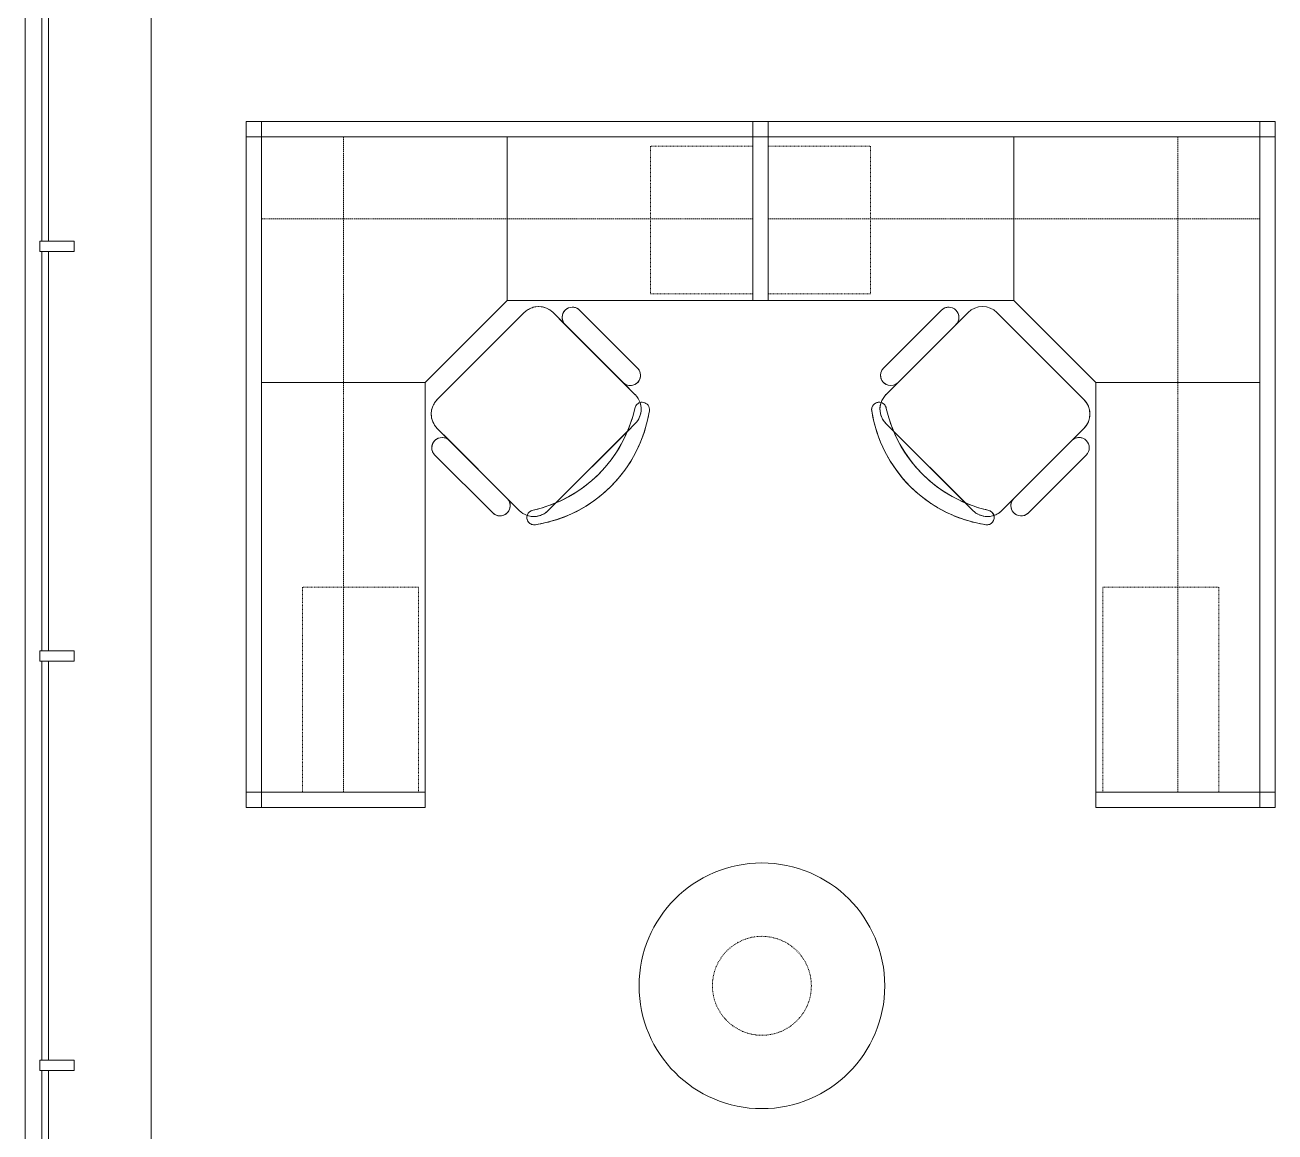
# Model space of a CAD drawing. Header units: inches. Extents: x -1180 to 2011, y -268 to 2143.
# Drawn here: x -1171.7 to -988.6, y 1660.6 to 1822.8 of the extents above; entities that cross this region are included whole.
import ezdxf

# ---------------------------------------------------------------- set-up
doc = ezdxf.new("R2010")
doc.units = ezdxf.units.IN
doc.header["$MEASUREMENT"] = 0
for name, pattern in [('Hidden', [0.28125, 0.1875, -0.09375]), ('Hidden2', [0.140625, 0.09375, -0.046875]), ('Steelcase Hidden Line', [0.117188, 0.078125, -0.039062])]:
    doc.linetypes.add(name, pattern=pattern)
for name, color, linetype, lineweight in [('A-GLAZ-CURT', 52, 'Continuous', 9), ('A-GLAZ-CWMG', 51, 'Continuous', 13), ('A-WALL', 113, 'Continuous', 13), ('I-FURN', 30, 'Continuous', 9), ('I-FURN-PNLS', 30, 'Continuous', 9)]:
    doc.layers.add(name, color=color, linetype=linetype, lineweight=lineweight)

# ---------------------------------------------------------------- blocks, each defined once
blk = doc.blocks.new('System Panel - Glazed-4980337-6TH FLOOR POWER _ SIGNAL')
at = {"layer": 'A-GLAZ-CURT', "lineweight": 13}
for p, q in [((29.25, 1.75), (-29.25, 1.75)), ((-29.25, 1.75), (-29.25, 0.75)), ((-29.25, 0.75), (29.25, 0.75)), ((29.25, 0.75), (29.25, 1.75))]:
    blk.add_line(p, q, dxfattribs=at)
blk = doc.blocks.new('Rectangular Mullion - 1_5_ x 2_5_ rectangular-4980335-6TH FLOOR POWER _ SIGNAL')
at = {"layer": 'A-GLAZ-CWMG', "lineweight": 20}
for p, q in [((-0.75, 3), (0.75, 3)), ((-0.75, -2), (-0.75, 3)), ((0.75, 3), (0.75, -2)), ((0.75, -2), (-0.75, -2))]:
    blk.add_line(p, q, dxfattribs=at)
blk = doc.blocks.new('F-Workstation - Generic Typical - F-Workstation - Generic Typical-5202709-6TH FLOOR POWER _ SIGNAL')
at = {"layer": 'I-FURN'}
for p, q in [((46.62, -25.4), (55.1, -33.89)), ((55.1, -33.89), (46.62, -25.4)), ((46.62, -25.4), (55.1, -33.89)), ((25.76, -38.49), (38.49, -25.76)), ((38.49, -25.76), (25.76, -38.49)), ((25.76, -38.49), (38.49, -25.76)), ((42.73, -25.76), (54.75, -37.78)), ((44.5, -27.53), (42.73, -25.76)), ((42.73, -25.76), (44.5, -27.53)), ((44.5, -27.53), (52.98, -36.01)), ((52.98, -36.01), (44.5, -27.53)), ((52.98, -36.01), (44.5, -27.53)), ((44.5, -27.53), (52.98, -36.01)), ((54.75, -37.78), (52.98, -36.01)), ((52.98, -36.01), (54.75, -37.78)), ((53.57, -43.2), (54.75, -42.02)), ((54.75, -42.02), (53.57, -43.2)), ((37.78, -54.75), (25.76, -42.73)), ((25.76, -42.73), (27.53, -44.5)), ((27.53, -44.5), (25.76, -42.73)), ((53.65, -43.12), (43.12, -53.65)), ((43.2, -53.57), (53.57, -43.2)), ((53.57, -43.2), (43.2, -53.57)), ((36.01, -52.98), (27.53, -44.5)), ((27.53, -44.5), (36.01, -52.98)), ((27.53, -44.5), (36.01, -52.98)), ((36.01, -52.98), (27.53, -44.5)), ((33.89, -55.1), (25.4, -46.62)), ((25.4, -46.62), (33.89, -55.1)), ((33.89, -55.1), (25.4, -46.62)), ((36.01, -52.98), (37.78, -54.75)), ((37.78, -54.75), (36.01, -52.98)), ((42.02, -54.75), (43.2, -53.57)), ((43.2, -53.57), (42.02, -54.75))]:
    blk.add_line(p, q, dxfattribs=at)
for centre, radius, start, end in [((40.61, -27.88), 3, 45, 135), ((40.61, -27.88), 3, 45, 135), ((40.61, -27.88), 3, 120, 135), ((40.61, -27.88), 3, 105, 120), ((40.61, -27.88), 3, 45, 105), ((45.56, -26.46), 1.5, 45, 225), ((45.56, -26.46), 1.5, 45, 225), ((45.56, -26.46), 1.5, 120, 210), ((45.56, -26.46), 1.5, 45, 120), ((45.56, -26.46), 1.5, 210, 225), ((54.04, -34.95), 1.5, 225, 45), ((54.04, -34.95), 1.5, 225, 45), ((54.04, -34.95), 1.5, 285, 15), ((54.04, -34.95), 1.5, 15, 45), ((54.04, -34.95), 1.5, 225, 240), ((54.04, -34.95), 1.5, 240, 255), ((54.04, -34.95), 1.5, 255, 270), ((54.04, -34.95), 1.5, 270, 285), ((52.63, -39.9), 3, 18.7164, 45), ((52.63, -39.9), 3, 18.6047, 45), ((52.63, -39.9), 3, 18.6047, 45), ((27.88, -40.61), 3, 135, 225), ((27.88, -40.61), 3, 135, 225), ((27.88, -40.61), 3, 165, 180), ((27.88, -40.61), 3, 150, 165), ((27.88, -40.61), 3, 135, 150), ((35.53, -35.53), 19.64, 282.5758, 347.4242), ((35.53, -35.53), 19.64, 282.5758, 347.4242), ((37.07, -37.07), 20, 278.8255, 351.1745), ((37.07, -37.07), 20, 278.8255, 351.1745), ((35.53, -35.53), 19.64, 298.7879, 347.4242), ((55.77, -39.97), 1.08, 351.1745, 171.1745), ((55.77, -39.97), 1.08, 351.1745, 171.1745), ((55.77, -39.97), 1.08, 156.1745, 171.1745), ((52.63, -39.9), 3, 315, 18.6047), ((52.63, -39.9), 3, 315, 0), ((55.77, -39.97), 1.08, 141.1745, 156.1745), ((55.77, -39.97), 1.08, 126.1745, 141.1745), ((55.77, -39.97), 1.08, 111.1745, 126.1745), ((55.77, -39.97), 1.08, 96.1745, 111.1745), ((52.63, -39.9), 3, 0, 18.6047), ((55.77, -39.97), 1.08, 81.1745, 96.1745), ((55.77, -39.97), 1.08, 351.1745, 81.1745), ((37.07, -37.07), 20, 342.1309, 351.1745), ((27.88, -40.61), 3, 180, 225), ((37.07, -37.07), 20, 287.8691, 342.1309), ((26.46, -45.56), 1.5, 45, 225), ((26.46, -45.56), 1.5, 45, 225), ((26.46, -45.56), 1.5, 75, 180), ((26.46, -45.56), 1.5, 180, 195), ((26.46, -45.56), 1.5, 45, 75), ((26.46, -45.56), 1.5, 195, 210), ((26.46, -45.56), 1.5, 210, 225), ((34.95, -54.04), 1.5, 225, 45), ((34.95, -54.04), 1.5, 225, 45), ((34.95, -54.04), 1.5, 0, 45), ((35.53, -35.53), 19.64, 282.5758, 298.7879), ((34.95, -54.04), 1.5, 315, 330), ((34.95, -54.04), 1.5, 330, 345), ((34.95, -54.04), 1.5, 345, 0), ((39.9, -52.63), 3, 225, 251.2836), ((39.9, -52.63), 3, 225, 251.3953), ((39.9, -52.63), 3, 225, 251.3953), ((39.97, -55.77), 1.08, 98.8255, 278.8255), ((39.97, -55.77), 1.08, 98.8255, 278.8255), ((39.9, -52.63), 3, 251.3953, 315), ((39.97, -55.77), 1.08, 98.8255, 158.8255), ((39.9, -52.63), 3, 300, 315), ((34.95, -54.04), 1.5, 225, 270), ((34.95, -54.04), 1.5, 270, 285), ((34.95, -54.04), 1.5, 285, 300), ((34.95, -54.04), 1.5, 300, 315), ((39.97, -55.77), 1.08, 173.8255, 188.8255), ((39.97, -55.77), 1.08, 158.8255, 173.8255), ((39.97, -55.77), 1.08, 188.8255, 203.8255), ((39.9, -52.63), 3, 251.3953, 255), ((39.97, -55.77), 1.08, 203.8255, 218.8255), ((39.9, -52.63), 3, 255, 270), ((39.97, -55.77), 1.08, 218.8255, 233.8255), ((39.97, -55.77), 1.08, 233.8255, 248.8255), ((39.9, -52.63), 3, 270, 285), ((37.07, -37.07), 20, 278.8255, 287.8691), ((39.9, -52.63), 3, 285, 300), ((39.97, -55.77), 1.08, 248.8255, 278.8255)]:
    blk.add_arc(centre, radius, start, end, dxfattribs=at)
at = {"layer": 'I-FURN-PNLS'}
for p, q in [((-2.25, 2.25), (-2.25, 0)), ((0, 2.25), (-2.25, 2.25)), ((0, 0), (0, 2.25)), ((72, 2.25), (0, 2.25)), ((0, 2.25), (0, 0)), ((72, 2.25), (72, 0)), ((74.25, 2.25), (72, 2.25)), ((72, 0), (72, 2.25)), ((74.25, 0), (74.25, 2.25)), ((-2.25, 0), (0, 0)), ((0, 0), (-2.25, 0)), ((-2.25, 0), (-2.25, -96)), ((0, 0), (72, 0)), ((0, -96), (0, 0)), ((0, 0), (0, -36)), ((36, 0), (0, 0)), ((0, 0), (0, -36)), ((36, 0), (0, 0)), ((0, 0), (36, 0)), ((0, -36), (0, 0)), ((72, 0), (36, 0)), ((36, 0), (36, -24)), ((36, -24), (36, 0)), ((36, -24), (36, 0)), ((36, 0), (36, -24)), ((72, 0), (36, 0)), ((36, 0), (36, -24)), ((36, -24), (36, 0)), ((36, 0), (72, 0)), ((72, -24), (72, 0)), ((72, 0), (74.25, 0)), ((74.25, 0), (72, 0)), ((72, 0), (72, -24)), ((72, -24), (72, 0)), ((72, 0), (72, -24)), ((74.25, -24), (74.25, 0)), ((24, -36), (36, -24)), ((24, -36), (36, -24)), ((36, -24), (24, -36)), ((36, -24), (72, -24)), ((36, -24), (72, -24)), ((72, -24), (36, -24)), ((57, -24), (72, -24)), ((72, -24), (74.25, -24)), ((24, -36), (0, -36)), ((0, -36), (0, -96)), ((0, -36), (24, -36)), ((0, -36), (24, -36)), ((24, -36), (0, -36)), ((24, -36), (0, -36)), ((0, -36), (0, -96)), ((0, -96), (0, -36)), ((0, -36), (24, -36)), ((24, -96), (24, -36)), ((24, -96), (24, -36)), ((24, -36), (24, -96)), ((24, -96), (24, -66)), ((-2.25, -96), (-2.25, -98.25)), ((0, -96), (-2.25, -96)), ((-2.25, -96), (0, -96)), ((0, -96), (24, -96)), ((0, -98.25), (0, -96)), ((24, -96), (0, -96)), ((0, -96), (0, -98.25)), ((0, -96), (24, -96)), ((24, -96), (0, -96)), ((24, -98.25), (24, -96)), ((-2.25, -98.25), (0, -98.25)), ((0, -98.25), (24, -98.25))]:
    blk.add_line(p, q, dxfattribs=at)
at = {"layer": 'I-FURN-PNLS', "linetype": 'Hidden'}
for p, q in [((12, -96), (12, 0)), ((0, -12), (72, -12))]:
    blk.add_line(p, q, dxfattribs=at)
at = {"layer": 'I-FURN-PNLS', "linetype": 'Hidden2'}
for p, q in [((57, -1.37), (57, -23)), ((72, -1.37), (57, -1.37)), ((72, -23), (72, -1.37)), ((57, -23), (72, -23)), ((23, -66), (6, -66)), ((6, -66), (6, -96)), ((23, -96), (23, -66)), ((6, -96), (23, -96))]:
    blk.add_line(p, q, dxfattribs=at)
blk = doc.blocks.new('F-Workstation - Generic Typical - F-Workstation - Generic Typical-5202058-6TH FLOOR POWER _ SIGNAL')
at = {"layer": 'I-FURN'}
for p, q in [((33.89, 55.1), (25.4, 46.62)), ((33.89, 55.1), (25.4, 46.62)), ((25.4, 46.62), (33.89, 55.1)), ((37.78, 54.75), (25.76, 42.73)), ((37.78, 54.75), (36.01, 52.98)), ((36.01, 52.98), (37.78, 54.75)), ((43.2, 53.57), (42.02, 54.75)), ((42.02, 54.75), (43.2, 53.57)), ((53.65, 43.12), (43.12, 53.65)), ((53.57, 43.2), (43.2, 53.57)), ((43.2, 53.57), (53.57, 43.2)), ((27.53, 44.5), (36.01, 52.98)), ((36.01, 52.98), (27.53, 44.5)), ((36.01, 52.98), (27.53, 44.5)), ((27.53, 44.5), (36.01, 52.98)), ((27.53, 44.5), (25.76, 42.73)), ((25.76, 42.73), (27.53, 44.5)), ((54.75, 42.02), (53.57, 43.2)), ((53.57, 43.2), (54.75, 42.02)), ((25.76, 38.49), (38.49, 25.76)), ((25.76, 38.49), (38.49, 25.76)), ((38.49, 25.76), (25.76, 38.49)), ((42.73, 25.76), (54.75, 37.78)), ((52.98, 36.01), (54.75, 37.78)), ((54.75, 37.78), (52.98, 36.01)), ((52.98, 36.01), (44.5, 27.53)), ((44.5, 27.53), (52.98, 36.01)), ((44.5, 27.53), (52.98, 36.01)), ((52.98, 36.01), (44.5, 27.53)), ((46.62, 25.4), (55.1, 33.89)), ((46.62, 25.4), (55.1, 33.89)), ((55.1, 33.89), (46.62, 25.4)), ((42.73, 25.76), (44.5, 27.53)), ((44.5, 27.53), (42.73, 25.76))]:
    blk.add_line(p, q, dxfattribs=at)
for centre, radius, start, end in [((39.97, 55.77), 1.08, 81.1745, 261.1745), ((39.97, 55.77), 1.08, 81.1745, 261.1745), ((39.97, 55.77), 1.08, 111.1745, 126.1745), ((39.97, 55.77), 1.08, 96.1745, 111.1745), ((39.97, 55.77), 1.08, 81.1745, 96.1745), ((37.07, 37.07), 20, 8.8255, 81.1745), ((37.07, 37.07), 20, 8.8255, 81.1745), ((37.07, 37.07), 20, 72.1309, 81.1745), ((34.95, 54.04), 1.5, 315, 135), ((34.95, 54.04), 1.5, 315, 135), ((34.95, 54.04), 1.5, 120, 135), ((34.95, 54.04), 1.5, 30, 120), ((39.9, 52.63), 3, 108.7164, 135), ((39.9, 52.63), 3, 108.6047, 135), ((39.9, 52.63), 3, 120, 135), ((39.9, 52.63), 3, 108.6047, 120), ((39.97, 55.77), 1.08, 171.1745, 186.1745), ((39.97, 55.77), 1.08, 186.1745, 261.1745), ((39.97, 55.77), 1.08, 156.1745, 171.1745), ((39.9, 52.63), 3, 45, 108.6047), ((39.9, 52.63), 3, 105, 108.6047), ((39.97, 55.77), 1.08, 141.1745, 156.1745), ((39.9, 52.63), 3, 90, 105), ((39.97, 55.77), 1.08, 126.1745, 141.1745), ((39.9, 52.63), 3, 45, 90), ((37.07, 37.07), 20, 63.0873, 72.1309), ((34.95, 54.04), 1.5, 315, 30), ((35.53, 35.53), 19.64, 12.5758, 77.4242), ((35.53, 35.53), 19.64, 12.5758, 77.4242), ((35.53, 35.53), 19.64, 69.3182, 77.4242), ((35.53, 35.53), 19.64, 20.6818, 69.3182), ((37.07, 37.07), 20, 54.0436, 63.0873), ((37.07, 37.07), 20, 8.8255, 54.0436), ((26.46, 45.56), 1.5, 135, 315), ((26.46, 45.56), 1.5, 135, 315), ((26.46, 45.56), 1.5, 135, 225), ((26.46, 45.56), 1.5, 225, 240), ((26.46, 45.56), 1.5, 240, 255), ((26.46, 45.56), 1.5, 255, 270), ((26.46, 45.56), 1.5, 270, 285), ((26.46, 45.56), 1.5, 285, 300), ((26.46, 45.56), 1.5, 300, 315), ((27.88, 40.61), 3, 135, 225), ((27.88, 40.61), 3, 135, 225), ((27.88, 40.61), 3, 135, 150), ((35.53, 35.53), 19.64, 12.5758, 20.6818), ((27.88, 40.61), 3, 165, 180), ((27.88, 40.61), 3, 180, 195), ((27.88, 40.61), 3, 150, 165), ((52.63, 39.9), 3, 30, 45), ((52.63, 39.9), 3, 341.3953, 45), ((52.63, 39.9), 3, 341.3953, 30), ((27.88, 40.61), 3, 195, 210), ((27.88, 40.61), 3, 210, 225), ((55.77, 39.97), 1.08, 188.8255, 8.8255), ((55.77, 39.97), 1.08, 188.8255, 8.8255), ((55.77, 39.97), 1.08, 188.8255, 203.8255), ((52.63, 39.9), 3, 315, 341.2836), ((52.63, 39.9), 3, 315, 341.3953), ((52.63, 39.9), 3, 315, 341.3953), ((55.77, 39.97), 1.08, 203.8255, 218.8255), ((55.77, 39.97), 1.08, 218.8255, 233.8255), ((55.77, 39.97), 1.08, 233.8255, 248.8255), ((55.77, 39.97), 1.08, 248.8255, 263.8255), ((55.77, 39.97), 1.08, 263.8255, 353.8255), ((55.77, 39.97), 1.08, 353.8255, 8.8255), ((54.04, 34.95), 1.5, 315, 135), ((54.04, 34.95), 1.5, 315, 135), ((54.04, 34.95), 1.5, 75, 135), ((54.04, 34.95), 1.5, 345, 75), ((54.04, 34.95), 1.5, 315, 330), ((54.04, 34.95), 1.5, 330, 330.3822), ((54.04, 34.95), 1.5, 330.3822, 345), ((45.56, 26.46), 1.5, 135, 315), ((45.56, 26.46), 1.5, 135, 315), ((45.56, 26.46), 1.5, 135, 150), ((40.61, 27.88), 3, 225, 315), ((40.61, 27.88), 3, 225, 315), ((40.61, 27.88), 3, 225, 315), ((45.56, 26.46), 1.5, 165, 180), ((45.56, 26.46), 1.5, 180, 195), ((45.56, 26.46), 1.5, 150, 165), ((45.56, 26.46), 1.5, 195, 210), ((45.56, 26.46), 1.5, 210, 225), ((45.56, 26.46), 1.5, 225, 240), ((45.56, 26.46), 1.5, 240, 315)]:
    blk.add_arc(centre, radius, start, end, dxfattribs=at)
at = {"layer": 'I-FURN-PNLS'}
for p, q in [((-2.25, 96), (-2.25, 98.25)), ((-2.25, 98.25), (0, 98.25)), ((0, 98.25), (0, 96)), ((0, 96), (0, 98.25)), ((0, 98.25), (24, 98.25)), ((24, 98.25), (24, 96)), ((0, 96), (-2.25, 96)), ((-2.25, 96), (0, 96)), ((-2.25, 0), (-2.25, 96)), ((0, 36), (0, 96)), ((0, 96), (24, 96)), ((0, 96), (0, 0)), ((24, 96), (0, 96)), ((24, 96), (0, 96)), ((0, 96), (0, 36)), ((0, 36), (0, 96)), ((0, 96), (24, 96)), ((24, 96), (24, 36)), ((24, 96), (24, 66)), ((24, 36), (24, 96)), ((24, 96), (24, 36)), ((24, 36), (0, 36)), ((0, 0), (0, 36)), ((0, 36), (24, 36)), ((24, 36), (0, 36)), ((0, 36), (0, 0)), ((0, 0), (0, 36)), ((0, 36), (24, 36)), ((0, 36), (24, 36)), ((24, 36), (0, 36)), ((24, 36), (36, 24)), ((36, 24), (24, 36)), ((24, 36), (36, 24)), ((36, 0), (36, 24)), ((36, 24), (72, 24)), ((36, 24), (36, 0)), ((36, 0), (36, 24)), ((36, 24), (36, 0)), ((72, 24), (36, 24)), ((36, 24), (36, 0)), ((36, 0), (36, 24)), ((36, 24), (72, 24)), ((57, 24), (72, 24)), ((72, 24), (72, 0)), ((72, 24), (74.25, 24)), ((72, 0), (72, 24)), ((72, 0), (72, 24)), ((72, 24), (72, 0)), ((74.25, 24), (74.25, 0)), ((-2.25, -2.25), (-2.25, 0)), ((-2.25, 0), (0, 0)), ((0, 0), (-2.25, 0)), ((0, 0), (0, -2.25)), ((0, -2.25), (0, 0)), ((0, 0), (72, 0)), ((36, 0), (0, 0)), ((0, 0), (36, 0)), ((36, 0), (0, 0)), ((72, 0), (36, 0)), ((36, 0), (72, 0)), ((72, 0), (36, 0)), ((72, -2.25), (72, 0)), ((72, 0), (74.25, 0)), ((72, 0), (72, -2.25)), ((74.25, 0), (72, 0)), ((74.25, 0), (74.25, -2.25)), ((0, -2.25), (-2.25, -2.25)), ((72, -2.25), (0, -2.25)), ((74.25, -2.25), (72, -2.25))]:
    blk.add_line(p, q, dxfattribs=at)
at = {"layer": 'I-FURN-PNLS', "linetype": 'Hidden2'}
for p, q in [((6, 96), (23, 96)), ((6, 66), (6, 96)), ((23, 96), (23, 66)), ((23, 66), (6, 66)), ((57, 1.37), (57, 23)), ((57, 23), (72, 23)), ((72, 23), (72, 1.37)), ((72, 1.37), (57, 1.37))]:
    blk.add_line(p, q, dxfattribs=at)
at = {"layer": 'I-FURN-PNLS', "linetype": 'Hidden'}
for p, q in [((12, 96), (12, 0)), ((0, 12), (72, 12))]:
    blk.add_line(p, q, dxfattribs=at)
blk = doc.blocks.new('Steelcase Coalesse - Host - Table - Round - 36_-5503981-6TH FLOOR POWER _ SIGNAL')
at = {"layer": 'I-FURN'}
for start, end in [(360, 180), (180, 0)]:
    blk.add_arc((-26.14, -21.68), 18, start, end, dxfattribs=at)
at = {"layer": 'I-FURN', "linetype": 'Steelcase Hidden Line'}
for start, end in [(0, 180), (180, 360)]:
    blk.add_arc((-26.14, -21.68), 7.25, start, end, dxfattribs=at)

msp = doc.modelspace()

# ---------------------------------------------------------------- linework, layer by layer
at = {"layer": 'A-WALL', "lineweight": 9}
for p, q in [((-1171.71, 889.04), (-1171.71, 1971.52)), ((-1153.21, 1876.42), (-1153.21, 1620.33))]:
    msp.add_line(p, q, dxfattribs=at)

# ---------------------------------------------------------------- block references
at = {"layer": 'A-GLAZ-CURT', "rotation": 89.99999999999991}
for p in [(-1167.52, 1820.33), (-1167.52, 1760.33), (-1167.52, 1700.33), (-1167.52, 1640.33)]:
    msp.add_blockref('System Panel - Glazed-4980337-6TH FLOOR POWER _ SIGNAL', p, dxfattribs=at)
at = {"layer": 'A-GLAZ-CWMG', "lineweight": 9, "extrusion": (0, 0, -1), "rotation": 90.00000000000007}
for p in [(1167.52, 1790.33), (1167.52, 1730.33), (1167.52, 1670.33)]:
    msp.add_blockref('Rectangular Mullion - 1_5_ x 2_5_ rectangular-4980335-6TH FLOOR POWER _ SIGNAL', p, dxfattribs=at)
at = {"layer": 'I-FURN'}
msp.add_blockref('Steelcase Coalesse - Host - Table - Round - 36_-5503981-6TH FLOOR POWER _ SIGNAL', (-1037.61, 1703.68), dxfattribs=at)
at = {"layer": 'I-FURN-PNLS'}
msp.add_blockref('F-Workstation - Generic Typical - F-Workstation - Generic Typical-5202709-6TH FLOOR POWER _ SIGNAL', (-1137.07, 1806.38), dxfattribs=at)
at = {"layer": 'I-FURN-PNLS', "rotation": 180}
msp.add_blockref('F-Workstation - Generic Typical - F-Workstation - Generic Typical-5202058-6TH FLOOR POWER _ SIGNAL', (-990.82, 1806.38), dxfattribs=at)

doc.saveas('drawing.dxf')
